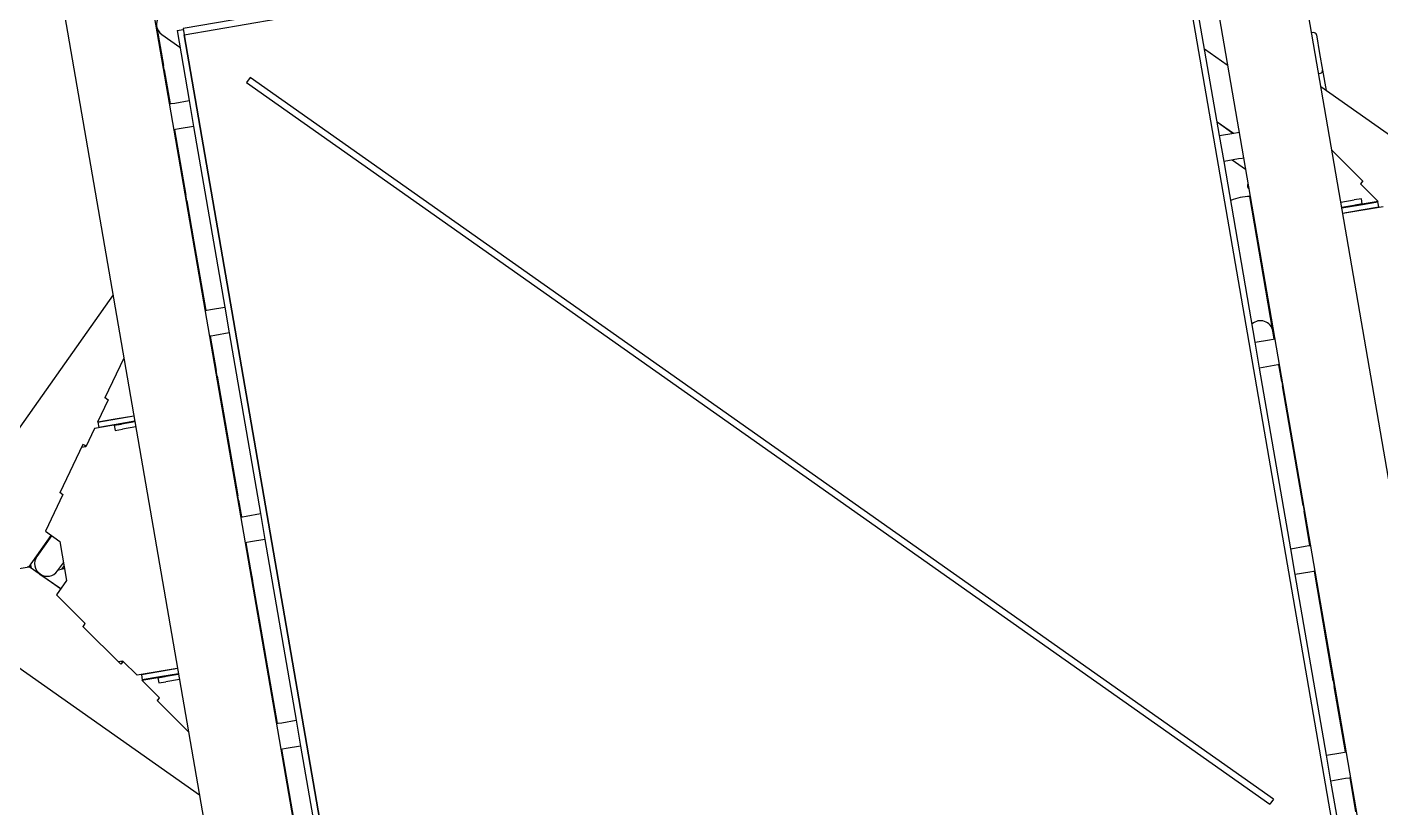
# Model space of a CAD drawing. Header units: millimetres. Extents: x 246416442 to 246896683, y 7418963194 to 7419503218.
# Drawn here: x 246834276 to 246836858, y 7419444834 to 7419446325 of the extents above; entities that cross this region are included whole.
import ezdxf
from ezdxf.lldxf.tags import DXFTag

# ---------------------------------------------------------------- set-up
doc = ezdxf.new("R2010")
doc.units = ezdxf.units.MM
doc.layers.add('L-Hatch Boundary', color=1, linetype='Continuous')
doc.layers.add('L-X-E-PLAY', color=9, linetype='Continuous')
doc.layers.add('L-SUB-SOIL DRAINAGE', color=170, linetype='SUBSOIL', lineweight=20)
doc.styles.get("Standard").update_dxf_attribs({"font": 'arial.ttf'})
tags = doc.linetypes.add('SUBSOIL', pattern='A,12.7,-5.08,["SSD",Standard,S=2.54,R=0,X=-2.54,Y=-1.27],-6.35', length=24.13).pattern_tags.tags
tags[6] = DXFTag(74, 10)

# ---------------------------------------------------------------- blocks, each defined once
blk = doc.blocks.new('Kubus Triple - Moduplay')
at = {"layer": 'L-X-E-PLAY', "lineweight": 25}
for p, q in [((-141731.6, -695717.7), (-141731.6, -697913.9)), ((-139394.6, -697910.3), (-139394.6, -695714.2)), ((-141563.1, -697814.6), (-141563.1, -695816.1)), ((-139563.1, -695813.4), (-139563.1, -697811.9)), ((-141563.1, -695842), (-141562.4, -695841.3)), ((-141562.5, -695841.4), (-141562.5, -695914.6)), ((-141555.5, -695855.8), (-141525.5, -695885.7)), ((-141525.5, -695853.6), (-141513.5, -695853.6)), ((-141525.5, -695853.6), (-141525.5, -695989)), ((-141513.5, -695851.6), (-141513.5, -695863.6)), ((-141388.1, -695851.6), (-141513.5, -695851.6)), ((-141513.5, -697764.4), (-141513.5, -695863.6)), ((-141513.5, -695863.6), (-139612.7, -695863.6)), ((-141513.5, -695863.6), (-141513.5, -697764.4)), ((-141513.5, -695863.6), (-139612.7, -695863.6)), ((-139612.7, -695863.6), (-139612.7, -697764.4)), ((-141562.5, -695911.3), (-141563.1, -695911.3)), ((-141563.1, -695923.3), (-141562.5, -695923.3)), ((-141562.5, -695923.3), (-141562.5, -695914.6)), ((-141562.5, -695923.3), (-141562.5, -695989)), ((-141563.1, -695989), (-141560.4, -695989)), ((-141560.4, -695989), (-141553.3, -695989)), ((-141553.3, -695989), (-141525.5, -695989)), ((-141525.5, -695989), (-141525.5, -696039)), ((-141403.4, -695965.2), (-141411.9, -695973.7)), ((-141411.9, -695973.7), (-139722.9, -697662.7)), ((-139714.4, -697654.2), (-141403.4, -695965.2)), ((-141560.4, -696039), (-141563.1, -696039)), ((-141562.5, -696039), (-141562.5, -696166.1)), ((-141553.3, -696039), (-141560.4, -696039)), ((-141525.5, -696039), (-141553.3, -696039)), ((-141525.5, -696039), (-141525.5, -696389)), ((-139600.7, -696389), (-139600.7, -696039)), ((-141562.5, -696165.1), (-141563.1, -696165.1)), ((-141562.5, -696177.1), (-141562.5, -696166.1)), ((-141563.1, -696177.1), (-141562.5, -696177.1)), ((-141562.5, -696177.1), (-141562.5, -696256.1)), ((-139600.7, -696220.6), (-139563.1, -696258.2)), ((-139391, -696225.7), (-139394.6, -696225.7)), ((-139386, -696230.7), (-139386, -696267.2)), ((-141563.1, -696258.2), (-141562.5, -696257.6)), ((-141562.5, -696256.1), (-141562.5, -696389)), ((-139386, -696267.2), (-139386, -696299.4)), ((-139386, -696299.4), (-139386, -696338.6)), ((-139386, -696299.4), (-139386, -696299.4)), ((-139394.6, -696304.4), (-139391, -696304.4)), ((-141731.6, -696330), (-142167.1, -696765.5)), ((-138961.7, -696762.9), (-139394.6, -696330)), ((-139600.7, -696362.2), (-139573.9, -696389)), ((-139574.8, -696389), (-139600.7, -696363.1)), ((-141563.1, -696389), (-141560.4, -696389)), ((-141560.4, -696389), (-141553.3, -696389)), ((-141553.3, -696389), (-141525.5, -696389)), ((-141525.5, -696389), (-141525.5, -696439)), ((-139600.7, -696439), (-139600.7, -696389)), ((-139600.7, -696389), (-139572.9, -696389)), ((-139572.9, -696389), (-139565.8, -696389)), ((-139565.8, -696389), (-139563.1, -696389)), ((-141731.6, -696452.4), (-141780.2, -696521.1)), ((-141560.4, -696439), (-141563.1, -696439)), ((-141562.5, -696439), (-141562.5, -696505.7)), ((-141553.3, -696439), (-141560.4, -696439)), ((-141525.5, -696439), (-141553.3, -696439)), ((-141525.5, -696439), (-141525.5, -696789)), ((-139572.9, -696439), (-139600.7, -696439)), ((-139600.7, -696789), (-139600.7, -696439)), ((-139563.1, -696460.9), (-139585, -696439)), ((-139565.8, -696439), (-139572.9, -696439)), ((-139563.1, -696439), (-139565.8, -696439)), ((-139394.6, -696452.4), (-139346, -696521.1)), ((-141562.5, -696460.3), (-141563.1, -696460.9)), ((-141562.5, -696504.6), (-141563.1, -696504.6)), ((-141562.5, -696516.6), (-141562.5, -696505.7)), ((-141775, -696525.6), (-141802.2, -696564)), ((-141777.6, -696522.8), (-141780.2, -696521.1)), ((-141779.8, -696520.5), (-141775, -696525.6)), ((-141779.6, -696520.7), (-141779.8, -696520.5)), ((-141563.1, -696516.6), (-141562.5, -696516.6)), ((-141562.5, -696516.6), (-141562.5, -696748)), ((-139563.7, -696774), (-139563.7, -696513)), ((-139346.4, -696520.5), (-139351.2, -696525.6)), ((-139351.2, -696525.6), (-139324.1, -696564)), ((-139348.6, -696522.8), (-139346, -696521.1)), ((-139346.6, -696520.7), (-139346.4, -696520.5)), ((-139394.6, -696553.5), (-139368.6, -696553.5)), ((-139354.6, -696553.5), (-139368.6, -696553.5)), ((-139354.6, -696563.5), (-139354.6, -696553.5)), ((-141809.9, -696575), (-141832.2, -696606.5)), ((-141732, -696575), (-141809.9, -696575)), ((-141802.2, -696564), (-141732, -696564)), ((-141801.5, -696564.5), (-141801.5, -696574.5)), ((-141767.8, -696564.5), (-141801.5, -696564.5)), ((-141767.8, -696574.5), (-141801.5, -696574.5)), ((-141771.6, -696575.5), (-141757.6, -696575.5)), ((-141771.6, -696575.5), (-141771.6, -696585.5)), ((-141731.6, -696564.5), (-141767.8, -696564.5)), ((-141731.6, -696574.5), (-141767.8, -696574.5)), ((-141731.6, -696575.5), (-141757.6, -696575.5)), ((-141738.3, -696575), (-141737.8, -696574.5)), ((-141737, -696574.5), (-141737.5, -696575)), ((-141732, -696564), (-141732, -696564.5)), ((-141732, -696574.5), (-141732, -696575)), ((-139394.6, -696563.5), (-139368.6, -696563.5)), ((-139394.6, -696564.5), (-139358.4, -696564.5)), ((-139394.6, -696574.5), (-139358.4, -696574.5)), ((-139324.1, -696564), (-139394.2, -696564)), ((-139394.2, -696564), (-139394.2, -696564.5)), ((-139394.2, -696574.5), (-139394.2, -696575)), ((-139394.2, -696575), (-139316.3, -696575)), ((-139388.8, -696575), (-139389.3, -696574.5)), ((-139388.4, -696574.5), (-139387.9, -696575)), ((-139354.6, -696563.5), (-139368.6, -696563.5)), ((-139358.4, -696564.5), (-139324.7, -696564.5)), ((-139358.4, -696574.5), (-139324.7, -696574.5)), ((-139324.7, -696574.5), (-139324.7, -696564.5)), ((-141837, -696601.4), (-141895.8, -696684.5)), ((-141832.2, -696606.5), (-141840.7, -696606.5)), ((-141831.3, -696605.2), (-141837, -696601.4)), ((-141833.1, -696604), (-141834.8, -696606.5)), ((-141771.6, -696585.5), (-141757.6, -696585.5)), ((-141731.6, -696585.5), (-141757.6, -696585.5)), ((-141893.2, -696686.2), (-141895.8, -696684.5)), ((-141895.4, -696683.8), (-141890.6, -696689)), ((-141895.2, -696684), (-141895.4, -696683.9)), ((-141890.6, -696689), (-141935.3, -696752.2)), ((-141977.8, -696814.5), (-141925.6, -696762.3)), ((-141925.2, -696762.7), (-141959.4, -696796.9)), ((-141935.3, -696752.2), (-141911.9, -696776.5)), ((-141562.5, -696744.4), (-141563.1, -696744.4)), ((-141563.1, -696756.4), (-141562.5, -696756.4)), ((-141562.5, -696756.4), (-141562.5, -696748)), ((-141562.5, -696756.4), (-141562.5, -696789)), ((-141911.9, -696776.5), (-141911.9, -696851.5)), ((-141563.1, -696789), (-141560.4, -696789)), ((-141560.4, -696789), (-141553.3, -696789)), ((-141553.3, -696789), (-141525.5, -696789)), ((-141525.5, -696789), (-141525.5, -696839)), ((-139600.7, -696839), (-139600.7, -696789)), ((-139600.7, -696789), (-139572.9, -696789)), ((-139572.9, -696789), (-139565.8, -696789)), ((-139565.8, -696789), (-139563.1, -696789)), ((-139563.7, -696789), (-139563.7, -696774)), ((-142111.5, -696814), (-141981.5, -696814)), ((-141925.6, -696865.7), (-141975.9, -696815.5)), ((-141956.5, -696793.1), (-141956.5, -696794)), ((-141959.4, -696831.1), (-141925.2, -696865.3)), ((-141956.5, -696834.9), (-141956.5, -696834)), ((-141925.3, -696831.1), (-141911.9, -696817.7)), ((-141923.2, -696829), (-141917.2, -696829)), ((-141912.2, -696824), (-141917.2, -696829)), ((-141911.9, -696829), (-141917.2, -696829)), ((-141911.9, -696823.7), (-141912.2, -696824)), ((-141560.4, -696839), (-141563.1, -696839)), ((-141562.5, -696839), (-141562.5, -696874)), ((-141562.5, -696839), (-141562.5, -696914)), ((-141553.3, -696839), (-141560.4, -696839)), ((-141525.5, -696839), (-141553.3, -696839)), ((-141525.5, -696839), (-141525.5, -697189)), ((-139572.9, -696839), (-139600.7, -696839)), ((-139600.7, -697189), (-139600.7, -696839)), ((-139565.8, -696839), (-139572.9, -696839)), ((-139563.1, -696839), (-139565.8, -696839)), ((-139563.7, -696871.5), (-139563.7, -696839)), ((-142164.5, -696865.1), (-141731.6, -697298)), ((-141911.9, -696851.5), (-141935.3, -696875.8)), ((-141890.6, -696939), (-141935.3, -696875.8)), ((-141562.5, -696874), (-141562.5, -696912.3)), ((-139563.7, -696871.5), (-139563.7, -696880)), ((-139563.1, -696871.5), (-139563.7, -696871.5)), ((-139563.7, -697111.4), (-139563.7, -696880)), ((-139563.7, -696883.5), (-139563.1, -696883.5)), ((-141562.5, -696912.3), (-141563.1, -696912.3)), ((-141562.5, -696914), (-141562.5, -697189)), ((-139563.1, -696912.3), (-139563.7, -696912.3)), ((-141893.2, -696941.8), (-141895.8, -696943.5)), ((-141837, -697026.6), (-141895.8, -696943.5)), ((-141895.4, -696944.2), (-141890.6, -696939)), ((-141895.2, -696944), (-141895.4, -696944.1)), ((-141563.1, -696939), (-141562.5, -696939)), ((-139563.7, -696939), (-139563.1, -696939)), ((-141562.5, -696969), (-141563.1, -696969)), ((-141562.5, -696969), (-141562.5, -697159.7)), ((-139563.1, -696969), (-139563.7, -696969)), ((-141832.2, -697021.5), (-141840.7, -697021.5)), ((-141831.3, -697022.8), (-141837, -697026.6)), ((-141833.1, -697024), (-141834.8, -697021.5)), ((-141809.9, -697053), (-141832.2, -697021.5)), ((-141732, -697053), (-141809.9, -697053)), ((-141775, -697102.4), (-141802.2, -697064)), ((-141802.2, -697064), (-141732, -697064)), ((-141801.5, -697053.5), (-141801.5, -697063.5)), ((-141767.8, -697053.5), (-141801.5, -697053.5)), ((-141767.8, -697063.5), (-141801.5, -697063.5)), ((-141771.6, -697064.5), (-141757.6, -697064.5)), ((-141771.6, -697064.5), (-141771.6, -697074.5)), ((-141771.6, -697074.5), (-141757.6, -697074.5)), ((-141731.6, -697053.5), (-141767.8, -697053.5)), ((-141731.6, -697063.5), (-141767.8, -697063.5)), ((-141731.6, -697064.5), (-141757.6, -697064.5)), ((-141731.6, -697074.5), (-141757.6, -697074.5)), ((-141737.8, -697053.5), (-141738.3, -697053)), ((-141737.5, -697053), (-141737, -697053.5)), ((-141732, -697053.5), (-141732, -697053)), ((-141732, -697064), (-141732, -697063.5)), ((-141777.6, -697105.2), (-141780.2, -697106.9)), ((-141731.6, -697175.7), (-141780.2, -697106.9)), ((-141779.8, -697107.5), (-141775, -697102.4)), ((-141779.6, -697107.3), (-141779.8, -697107.5)), ((-139563.7, -697111.4), (-139563.7, -697122.3)), ((-139563.1, -697111.4), (-139563.7, -697111.4)), ((-139563.7, -697189), (-139563.7, -697122.3)), ((-139563.7, -697123.4), (-139563.1, -697123.4)), ((-141562.5, -697159.7), (-141563.1, -697159.1)), ((-139563.1, -697159.1), (-139563.7, -697159.7)), ((-141563.1, -697189), (-141560.4, -697189)), ((-141560.4, -697189), (-141553.3, -697189)), ((-141553.3, -697189), (-141525.5, -697189)), ((-141525.5, -697189), (-141525.5, -697239)), ((-139600.7, -697239), (-139600.7, -697189)), ((-139600.7, -697189), (-139572.9, -697189)), ((-139572.9, -697189), (-139565.8, -697189)), ((-139565.8, -697189), (-139563.1, -697189)), ((-141560.4, -697239), (-141563.1, -697239)), ((-141562.5, -697239), (-141562.5, -697589)), ((-141553.3, -697239), (-141560.4, -697239)), ((-141525.5, -697239), (-141553.3, -697239)), ((-141525.5, -697239), (-141525.5, -697589)), ((-139572.9, -697239), (-139600.7, -697239)), ((-139600.7, -697589), (-139600.7, -697239)), ((-139565.8, -697239), (-139572.9, -697239)), ((-139563.1, -697239), (-139565.8, -697239)), ((-139563.7, -697371.8), (-139563.7, -697239)), ((-139563.1, -697369.9), (-139563.7, -697370.5)), ((-139563.7, -697450.9), (-139563.7, -697371.8)), ((-139563.7, -697450.9), (-139563.7, -697461.9)), ((-139563.1, -697450.9), (-139563.7, -697450.9)), ((-139563.7, -697589), (-139563.7, -697461.9)), ((-139563.7, -697462.9), (-139563.1, -697462.9)), ((-139600.7, -697639), (-139600.7, -697589)), ((-139600.7, -697589), (-139572.9, -697589)), ((-139572.9, -697589), (-139565.8, -697589)), ((-139565.8, -697589), (-139563.1, -697589)), ((-139572.9, -697639), (-139600.7, -697639)), ((-139600.7, -697774.4), (-139600.7, -697639)), ((-139565.8, -697639), (-139572.9, -697639)), ((-139563.1, -697639), (-139565.8, -697639)), ((-139563.7, -697704.7), (-139563.7, -697639)), ((-139714.4, -697654.2), (-139722.9, -697662.7))]:
    blk.add_line(p, q, dxfattribs=at)
for centre, radius, start, end in [((-141538.4, -695838.7), 24.1, 45, 225), ((-139391, -696230.7), 5, 0, 90), ((-139391, -696299.4), 5, 270, 0), ((-141567.3, -696493.4), 6, 36.9394, 45.4835), ((-141567.3, -696493.4), 6, 314.5165, 323.0606), ((-139558.9, -696493.4), 6, 134.5165, 225.4835), ((-139577.4, -696637.2), 125, 83.4346, 100.7353), ((-139587.9, -696774), 24.1, 0, 122.1372), ((-141950.3, -696814), 24.1, 94.9575, 97.2654), ((-141950.3, -696814), 24.1, 94.9575, 97.2654), ((-141950.3, -696814), 24.1, 94.9575, 97.2654), ((-141950.3, -696814), 24.1, 94.9575, 97.2654), ((-141950.3, -696814), 24.1, 94.9575, 97.2654), ((-141950.3, -696814), 24.1, 172.7346, 187.2654), ((-141950.3, -696814), 24.1, 172.7346, 187.2654), ((-141950.3, -696814), 24.1, 172.7346, 187.2654), ((-141950.3, -696814), 24.1, 172.7346, 187.2654), ((-141950.3, -696814), 24.1, 172.7346, 187.2654), ((-141942.3, -696814), 24.1, 135, 315), ((-141912.4, -697212.3), 383.3, 89.917, 90.5334)]:
    blk.add_arc(centre, radius, start, end, dxfattribs=at)
for centre, major_axis, ratio, start_param, end_param in [((-141986.5, -696819), (-11.1, -2.6), 0.381966, 3.373416, 4.158815), ((-141977.7, -696814), (0, 5), 0.57735, 4.260843, 5.163936), ((-141563.6, -696927.3), (0, -6), 0.707107, 2.885908, 3.034365), ((-141563.6, -696927.3), (0, -6), 0.707107, 0.107228, 0.255685), ((-139565.5, -696927.3), (0, -6), 0.707107, 2.547636, 2.707232), ((-139559.8, -696927.3), (0, -6), 0.707107, 4.026236, 4.290955), ((-139559.8, -696927.3), (0, -6), 0.707107, 5.133823, 5.398542), ((-139565.5, -696927.3), (0, -6), 0.707107, 0.43436, 0.593956)]:
    blk.add_ellipse(centre, major_axis=major_axis, ratio=ratio, start_param=start_param, end_param=end_param, dxfattribs=at)

msp = doc.modelspace()

# ---------------------------------------------------------------- linework, layer by layer
at = {"layer": 'L-Hatch Boundary'}
for centre, radius, start, end in [((246837109.1, 7419443602.6), 6285, 47.96542, 198.07766), ((246837024.6, 7419443916.9), 6564.7, 255.02427, 9.58483)]:
    msp.add_arc(centre, radius, start, end, dxfattribs=at)
at = {"layer": 'L-SUB-SOIL DRAINAGE', "ltscale": 0.75, "flags": 128}
msp.add_lwpolyline([(246836375.8, 7419368838, 0.049859), (246836452.7, 7419367265, 1.020543), (246838457.4, 7419363126.5, 0.507423), (246850958.7, 7419364620.6, 0.34783), (246860630.1, 7419364185, 0.95316), (246871514.2, 7419375336.2, 0.546089), (246865357.3, 7419391537), (246864331.6, 7419392202.5, 0.150991), (246858079.6, 7419390951.1, -0.535883), (246847993.3, 7419386178.8, -0.984857), (246841094.3, 7419392263.5, 0.048323), (246837369.4, 7419394790.3, -0.782041), (246859516.8, 7419399812.1, 0.326657), (246863339.2, 7419409468.3, 2.547694), (246851636.6, 7419416690.1, 0.258508), (246846203.9, 7419412601.5), (246842481.4, 7419417148.5), (246849924.6, 7419423239.5, 0.226894), (246850840.6, 7419425193.4), (246863936.9, 7419436077.3, 0.937903), (246860987.8, 7419443087, 0.16139), (246859063.4, 7419444536.1, 0.543513), (246850931.8, 7419449690.9, 0.965246), (246840526, 7419449656.9, 0.686425), (246830418.6, 7419442236.6), (246830214.5, 7419441333.6, 0.069561), (246826929.1, 7419442860.9), (246826948.5, 7419447931.5)], format="xyb", dxfattribs=at)

# ---------------------------------------------------------------- block references
at = {"layer": 'L-X-E-PLAY', "rotation": 9.786989520025928}
msp.add_blockref('Kubus Triple - Moduplay', (246855742.7, 7420156101.6), dxfattribs=at)
msp.add_blockref('Kubus Triple - Moduplay', (246855742.7, 7420156101.6), dxfattribs=at)

doc.saveas('drawing.dxf')
